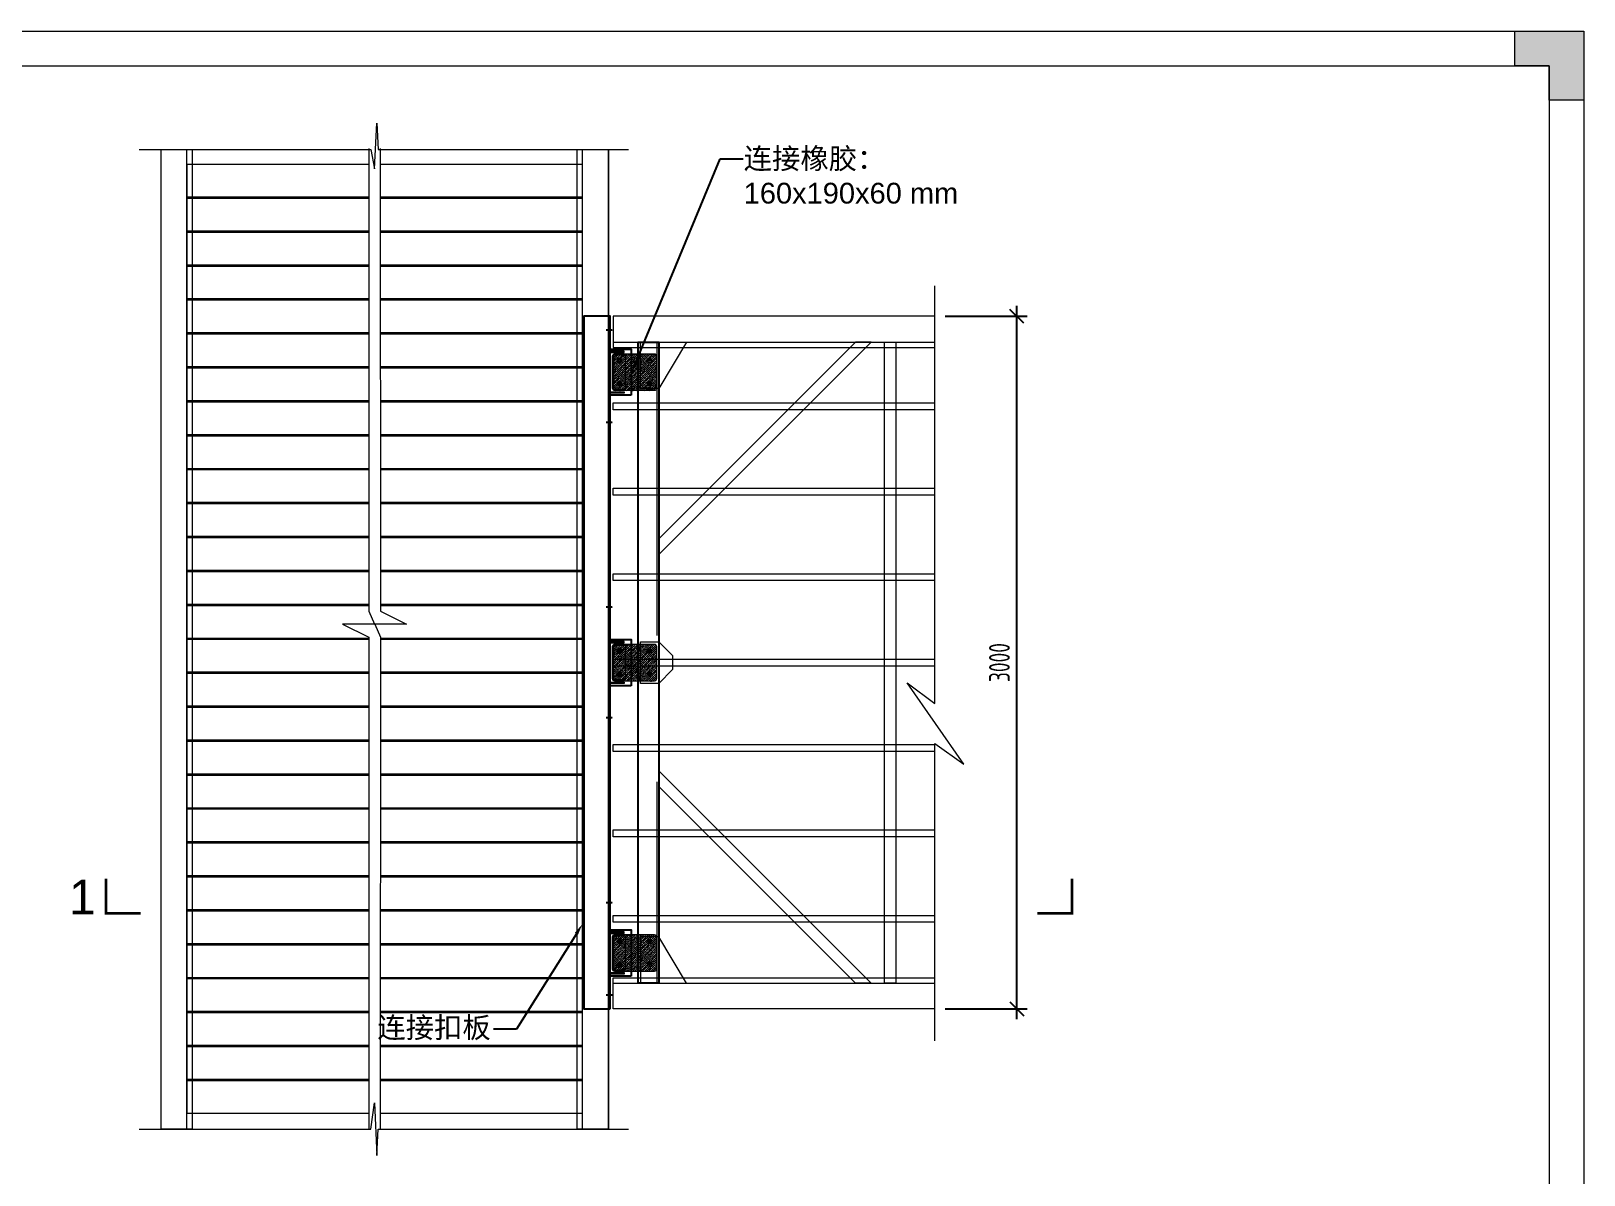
# Model space of a CAD drawing. Header units: millimetres. Extents: x 136606 to 1231039, y 82794 to 127364.
# Drawn here: x 796211 to 802937, y 122384 to 127339 of the extents above; entities that cross this region are included whole.
import ezdxf
from ezdxf import colors
from ezdxf.entities.mleader import LeaderData, LeaderLine
from ezdxf.enums import TextEntityAlignment as Align
from ezdxf.math import Vec2, Vec3

# ---------------------------------------------------------------- set-up
doc = ezdxf.new("R2010")
doc.units = ezdxf.units.MM
for name, pattern in [('CENTER', [0.6, 0.375, -0.075, 0.075, -0.075]), ('CENTER2', [28.575, 19.05, -3.175, 3.175, -3.175]), ('DASHED', [0.75, 0.5, -0.25]), ('HIDDEN', [9.525, 6.35, -3.175])]:
    doc.linetypes.add(name, pattern=pattern)
for name, color, linetype, lineweight in [('加强板', 140, 'Continuous', 18), ('图框', 7, 'Continuous', 13), ('文本', 3, 'Continuous', 13), ('橡胶块', 30, 'Continuous', 9), ('虚线', 1, 'CENTER2', 0), ('铝斜撑', 241, 'Continuous', 9), ('铝龙骨', 7, 'Continuous', 9)]:
    doc.layers.add(name, color=color, linetype=linetype, lineweight=lineweight)
for name, color, linetype in [('双槽扣板', 30, 'Continuous'), ('标注', 9, 'Continuous'), ('连接支座', 230, 'Continuous'), ('连接端梁', 130, 'Continuous')]:
    doc.layers.add(name, color=color, linetype=linetype)
doc.styles.add('Arial', font='arial.ttf')
doc.styles.add('hztxt', font='ros1.shx', dxfattribs={"width": 0.8, "bigfont": 'hztxt.shx'})
doc.dimstyles.new('DIM-30', dxfattribs={"dimscale": 30, "dimtxt": 3, "dimasz": 2, "dimexe": 1.5, "dimexo": 1.5, "dimgap": 1, "dimtad": 1, "dimdec": 1, "dimdsep": 46, "dimtxsty": 'hztxt', "dimblk": 'OBLIQUE', "dimcen": 0, "dimdle": 1.5, "dimclrd": 9, "dimclre": 9, "dimclrt": 2, "dimadec": 1, "dimazin": 0, "dimtfac": 1, "dimtdec": 1, "dimtix": 1, "dimtmove": 2, "dimatfit": 3, "dimldrblk": 'OBLIQUE', "dimfxl": 15, "dimtolj": 1, "dimtzin": 0, "dimarcsym": 1})
pattern_1 = [(225, (365544.679, 33988.0208), (-2.245064, 2.245064), [])]
pattern_2 = [(225, (365544.679, 31472.0208), (-2.245064, 2.245064), [])]
pattern_3 = [(225, (365544.679, 32730.0208), (-2.245064, 2.245064), [])]

# ---------------------------------------------------------------- blocks, each defined once
blk = doc.blocks.new('GW-TK')
at = {"layer": '图框', "linetype": 'Continuous', "lineweight": 0}
h = blk.add_hatch(color=256, dxfattribs=at)
h.dxf.hatch_style = 1
h.paths.add_polyline_path([(927593.55, 464715.01), (927593.55, 464710.01), (927598.55, 464710.01), (927598.55, 464705.01), (927603.55, 464705.01), (927603.55, 464715.01)])
at = {"layer": '图框'}
for points in [[(927183.55, 464715.01), (927603.55, 464715.01), (927603.55, 464418.01), (927183.55, 464418.01)], [(927188.55, 464710.01), (927598.55, 464710.01), (927598.55, 464423.01), (927188.55, 464423.01)]]:
    blk.add_lwpolyline(points, close=True, dxfattribs=at)
at = {"layer": '图框', "linetype": 'Continuous', "lineweight": 0}
blk.add_lwpolyline([(927598.55, 464705.01), (927598.55, 464710.01), (927593.55, 464710.01), (927593.55, 464715.01), (927603.55, 464715.01), (927603.55, 464705.01)], close=True, dxfattribs=at)
blk = doc.blocks.new('连接加强板')
at = {"layer": '加强板'}
blk.add_lwpolyline([(-194915.5, -558.8), (-194915.5, -358.8), (-195115.5, -478.8), (-195115.5, -558.8)], close=True, dxfattribs=at)
for centre in [(-195095.5, -518.8), (-194995.5, -518.8)]:
    blk.add_circle(centre, 9, dxfattribs=at)
blk = doc.blocks.new('_Oblique')
at = {"color": 0, "linetype": 'ByBlock', "lineweight": -2}
blk.add_line((-0.5, -0.5), (0.5, 0.5), dxfattribs=at)
blk = doc.blocks.new('*D917')
at = {"layer": 'Defpoints', "color": 0, "transparency": 16777216}
for p in [(800125.7, 126103.6, -1675.3), (800480.6, 126103.6), (800125.7, 123103.6, -1675.3)]:
    blk.add_point(p, dxfattribs=at)
at = {"layer": '标注', "color": 9, "lineweight": -2, "transparency": 16777216}
for p, q in [((800480.6, 123058.6), (800480.6, 126148.6)), ((800170.7, 126103.6), (800525.6, 126103.6)), ((800170.7, 123103.6), (800525.6, 123103.6))]:
    blk.add_line(p, q, dxfattribs=at)
at = {"layer": '标注', "color": 9, "lineweight": -2, "transparency": 16777216, "xscale": 60, "yscale": 60, "zscale": 60}
for p, rotation in [((800480.6, 126103.6), 90), ((800480.6, 123103.6), 270)]:
    blk.add_blockref('_Oblique', p, dxfattribs=dict(at, rotation=rotation))
at = {"layer": '标注', "color": 2, "transparency": 16777216, "insert": (800405.6, 124603.6), "char_height": 90, "attachment_point": 5, "rotation": 90, "style": 'hztxt'}
blk.add_mtext('\\A1;3000', dxfattribs=at)
blk = doc.blocks.new('*U915')
at = {"layer": '铝龙骨', "color": 252}
blk.add_lwpolyline([(-696.7, 15), (696.7, 15), (696.7, -15), (-696.7, -15)], dxfattribs=at)
blk = doc.blocks.new('*U916')
at = {"color": 0, "linetype": 'ByBlock', "lineweight": -2, "transparency": 16777216}
for p in [(0, 2220), (0, 1850), (0, 1480), (0, 1110), (0, 740), (0, 370), (0, 0)]:
    blk.add_blockref('*U915', p, dxfattribs=at)
blk = doc.blocks.new('橡胶块')
h = blk.add_hatch()
h.set_pattern_fill('ANSI36', color=2, scale=2)
h.paths.add_polyline_path([(0, 70, 0.41421356), (-10, 80), (-180, 80, 0.41421356), (-190, 70), (-190, -70, 0.41421356), (-180, -80), (-10, -80, 0.41421356), (0, -70)])
h.paths.add_polyline_path([(-166.93, 50, -1), (-153.07, 50, -1)], flags=16)
h.paths.add_polyline_path([(-153.07, -50, -1), (-166.93, -50, -1)], flags=16)
h.paths.add_polyline_path([(-36.93, 50, -1), (-23.07, 50, -1)], flags=16)
h.paths.add_polyline_path([(-23.07, -50, -1), (-36.93, -50, -1)], flags=16)
at = {"layer": '橡胶块', "color": 1, "linetype": 'CENTER', "ltscale": 0.36}
for p, q in [((-167.623, 50), (-152.377, 50)), ((-160, 42.377), (-160, 57.623)), ((-22.377, 50), (-37.623, 50)), ((-30, 42.377), (-30, 57.623)), ((-167.623, -50), (-152.377, -50)), ((-160, -42.377), (-160, -57.623)), ((-22.377, -50), (-37.623, -50)), ((-30, -42.377), (-30, -57.623))]:
    blk.add_line(p, q, dxfattribs=at)
at = {"layer": '橡胶块', "color": 2}
blk.add_lwpolyline([(0, 70), (0, -70, -0.41421356), (-10, -80), (-180, -80, -0.41421356), (-190, -70), (-190, 70, -0.41421356), (-180, 80), (-10, 80, -0.41421356)], format="xyb", close=True, dxfattribs=at)
at = {"layer": '橡胶块', "color": 5}
for centre in [(-160, 50), (-30, 50), (-160, -50), (-30, -50)]:
    blk.add_circle(centre, 6.93, dxfattribs=at)
blk = doc.blocks.new('LJ-KB')
at = {"layer": '加强板'}
h = blk.add_hatch(dxfattribs=at)
h.set_pattern_fill('ANSI31', color=256, angle=450, style=0)
h.set_pattern_definition(pattern_1)
h.paths.add_polyline_path([(361541, 32230.3), (361541, 32236.3), (361481, 32236.3), (361481, 32230.3)])
h = blk.add_hatch(dxfattribs=at)
h.set_pattern_fill('ANSI31', color=256, angle=450, style=0)
h.set_pattern_definition(pattern_1)
h.paths.add_polyline_path([(361541, 32060.3), (361541, 32054.3), (361481, 32054.3), (361481, 32060.3)])
h = blk.add_hatch(dxfattribs=at)
h.set_pattern_fill('ANSI31', color=256, angle=450, style=0)
h.set_pattern_definition(pattern_3)
h.paths.add_polyline_path([(361541, 30972.3), (361541, 30978.3), (361481, 30978.3), (361481, 30972.3)])
h = blk.add_hatch(dxfattribs=at)
h.set_pattern_fill('ANSI31', color=256, angle=450, style=0)
h.set_pattern_definition(pattern_3)
h.paths.add_polyline_path([(361541, 30802.3), (361541, 30796.3), (361481, 30796.3), (361481, 30802.3)])
h = blk.add_hatch(dxfattribs=at)
h.set_pattern_fill('ANSI31', color=256, angle=450, style=0)
h.set_pattern_definition(pattern_2)
h.paths.add_polyline_path([(361541, 29714.3), (361541, 29720.3), (361481, 29720.3), (361481, 29714.3)])
h = blk.add_hatch(dxfattribs=at)
h.set_pattern_fill('ANSI31', color=256, angle=450, style=0)
h.set_pattern_definition(pattern_2)
h.paths.add_polyline_path([(361541, 29544.3), (361541, 29538.3), (361481, 29538.3), (361481, 29544.3)])
at = {"color": 1, "linetype": 'CENTER', "ltscale": 0.36}
for p, q in [((361531, 32327.3), (361559, 32327.3)), ((361531, 32327.3), (361559, 32327.3)), ((361541, 32334.3), (361549, 32334.3)), ((361541, 32334.3), (361549, 32334.3)), ((361541, 32320.3), (361549, 32320.3)), ((361541, 32320.3), (361549, 32320.3)), ((361531, 31927.3, 0), (361559, 31927.3, 0)), ((361531, 31927.3, 0), (361559, 31927.3, 0)), ((361541, 31934.3, 0), (361549, 31934.3, 0)), ((361541, 31934.3, 0), (361549, 31934.3, 0)), ((361541, 31920.3, 0), (361549, 31920.3, 0)), ((361541, 31920.3, 0), (361549, 31920.3, 0)), ((361531, 31127.3, 0), (361559, 31127.3, 0)), ((361531, 31127.3, 0), (361559, 31127.3, 0)), ((361541, 31134.3, 0), (361549, 31134.3, 0)), ((361541, 31134.3, 0), (361549, 31134.3, 0)), ((361541, 31120.3, 0), (361549, 31120.3, 0)), ((361541, 31120.3, 0), (361549, 31120.3, 0)), ((361531, 30647.3, 0), (361559, 30647.3, 0)), ((361531, 30647.3, 0), (361559, 30647.3, 0)), ((361541, 30654.3, 0), (361549, 30654.3, 0)), ((361541, 30654.3, 0), (361549, 30654.3, 0)), ((361541, 30640.3, 0), (361549, 30640.3, 0)), ((361541, 30640.3, 0), (361549, 30640.3, 0)), ((361531, 29847.3, 0), (361559, 29847.3, 0)), ((361531, 29847.3, 0), (361559, 29847.3, 0)), ((361541, 29854.3, 0), (361549, 29854.3, 0)), ((361541, 29854.3, 0), (361549, 29854.3, 0)), ((361541, 29840.3, 0), (361549, 29840.3, 0)), ((361541, 29840.3, 0), (361549, 29840.3, 0)), ((361531, 29447.3, 0), (361559, 29447.3, 0)), ((361531, 29447.3, 0), (361559, 29447.3, 0)), ((361541, 29454.3, 0), (361549, 29454.3, 0)), ((361541, 29454.3, 0), (361549, 29454.3, 0)), ((361541, 29440.3, 0), (361549, 29440.3, 0)), ((361541, 29440.3, 0), (361549, 29440.3, 0))]:
    blk.add_line(p, q, dxfattribs=at)
at = {"layer": '加强板'}
for points in [[(361476, 32220.3), (361476, 32070.3), (361526, 32070.3), (361526, 32220.3)], [(361481, 32230.3), (361481, 32236.3), (361541, 32236.3), (361541, 32230.3)], [(361481, 32060.3), (361481, 32054.3), (361541, 32054.3), (361541, 32060.3)], [(361476, 30962.3), (361476, 30812.3), (361526, 30812.3), (361526, 30962.3)], [(361481, 30972.3), (361481, 30978.3), (361541, 30978.3), (361541, 30972.3)], [(361481, 30802.3), (361481, 30796.3), (361541, 30796.3), (361541, 30802.3)], [(361476, 29704.3), (361476, 29554.3), (361526, 29554.3), (361526, 29704.3)], [(361481, 29714.3), (361481, 29720.3), (361541, 29720.3), (361541, 29714.3)], [(361481, 29544.3), (361481, 29538.3), (361541, 29538.3), (361541, 29544.3)]]:
    blk.add_lwpolyline(points, close=True, dxfattribs=at)
at = {"layer": '双槽扣板', "color": 222, "linetype": 'DASHED', "ltscale": 0.1}
blk.add_line((361549, 32387.3), (361549, 29387.3), dxfattribs=at)
at = {"layer": '双槽扣板', "color": 222}
blk.add_lwpolyline([(361541, 29387.3), (361541, 32387.3), (361655.5, 32387.3), (361655.5, 29387.3)], close=True, dxfattribs=at)
at = {"layer": '虚线', "color": 10, "linetype": 'DASHED', "ltscale": 0.01}
for p, q in [((361490.2, 32195.3), (361511.8, 32195.3)), ((361501, 32184.5), (361501, 32206.1)), ((361490.2, 32095.3), (361511.8, 32095.3)), ((361501, 32084.5), (361501, 32106.1)), ((361501, 30926.5), (361501, 30948.1)), ((361490.2, 30937.3), (361511.8, 30937.3)), ((361490.2, 30837.3), (361511.8, 30837.3)), ((361501, 30826.5), (361501, 30848.1)), ((361490.2, 29679.3), (361511.8, 29679.3)), ((361501, 29668.5), (361501, 29690.1)), ((361490.2, 29579.3), (361511.8, 29579.3)), ((361501, 29568.5), (361501, 29590.1))]:
    blk.add_line(p, q, dxfattribs=at)
at = {"layer": '连接支座', "color": 80}
for points in [[(361451, 32045.3), (361541, 32045.3), (361541, 32245.3), (361451, 32245.3)], [(361451, 30787.3), (361541, 30787.3), (361541, 30987.3), (361451, 30987.3)], [(361451, 29529.3), (361541, 29529.3), (361541, 29729.3), (361451, 29729.3)]]:
    blk.add_lwpolyline(points, close=True, dxfattribs=at)
for centre in [(361501, 32195.3), (361501, 32095.3), (361501, 30937.3), (361501, 30837.3), (361501, 29679.3), (361501, 29579.3)]:
    blk.add_circle(centre, 9, dxfattribs=at)
blk = doc.blocks.new('rebhrt')
at = {"layer": '铝斜撑', "color": 252}
for p, q in [((800346.5, 121270, -1675.3), (800346.4, 125514.2, -1675.3)), ((802060.4, 121270, -1675.3), (802060, 125514.2, -1675.3))]:
    blk.add_line(p, q, dxfattribs=at)
at = {"layer": '铝斜撑', "color": 252, "elevation": -1675.3}
for points in [[(800140, 125514.1), (801142.5, 125514.1), (801158.5, 125430.1), (801168.5, 125628.1), (801174.5, 125514.1), (802259.5, 125514.2)], [(801134, 125518), (801134.2, 123513.8), (801158.2, 123457.8), (801020.2, 123457.8), (801134.2, 123401.8), (801134.1, 121270)], [(801183.9, 125518), (801184.2, 123513.8), (801298.2, 123457.8), (801160.2, 123457.8), (801184.2, 123401.8), (801184.1, 121270)], [(802172.4, 121269.9), (802172.2, 125514.2), (802172.2, 125514.2), (802172.2, 125514.2), (802172.4, 121270), (802037.4, 121270), (802037.2, 125514.2)], [(801133.6, 125449), (800345.9, 125449), (800345.9, 125309), (801133.6, 125309)], [(801183.6, 125309), (802059.8, 125309), (802059.8, 125449), (801183.6, 125449)], [(801133.6, 125302), (800345.9, 125302), (800345.9, 125162), (801133.6, 125162)], [(801183.6, 125162), (802059.8, 125162), (802059.8, 125302), (801183.6, 125302)], [(801133.6, 125155), (800345.9, 125155), (800345.9, 125015), (801133.6, 125015)], [(801183.6, 125015), (802059.8, 125015), (802059.8, 125155), (801183.6, 125155)], [(801133.6, 125008), (800345.9, 125008), (800345.9, 124868), (801133.6, 124868)], [(801183.6, 124868), (802059.8, 124868), (802059.8, 125008), (801183.6, 125008)], [(801133.7, 124861), (800346, 124861), (800346, 124721), (801133.6, 124721)], [(801183.6, 124721), (802059.9, 124721), (802059.9, 124861), (801183.7, 124861)], [(801133.7, 124714), (800346, 124714), (800346, 124574), (801133.6, 124574)], [(801183.6, 124574), (802059.9, 124574), (802059.9, 124714), (801183.7, 124714)], [(801133.7, 124567), (800346, 124567), (800346, 124427), (801133.7, 124427)], [(801183.7, 124427), (802059.9, 124427), (802059.9, 124567), (801183.7, 124567)], [(801133.7, 124420), (800346, 124420), (800346, 124280), (801133.7, 124280)], [(801183.7, 124280), (802059.9, 124280), (802059.9, 124420), (801183.7, 124420)], [(801133.7, 124273), (800346.1, 124273), (800346.1, 124133), (801133.7, 124133)], [(801183.7, 124133), (802059.9, 124133), (802059.9, 124273), (801183.7, 124273)], [(801133.7, 124126), (800346.1, 124126), (800346.1, 123986), (801133.7, 123986)], [(801183.7, 123986), (802059.9, 123986), (802059.9, 124126), (801183.7, 124126)], [(801133.8, 123979), (800346.1, 123979), (800346.1, 123839), (801133.8, 123839)], [(801183.8, 123839), (802060, 123839), (802060, 123979), (801183.8, 123979)], [(801133.8, 123832), (800346.1, 123832), (800346.1, 123692), (801133.8, 123692)], [(801183.8, 123692), (802060, 123692), (802060, 123832), (801183.8, 123832)], [(801133.8, 123685), (800346.1, 123685), (800346.1, 123545), (801133.8, 123545)], [(801183.8, 123545), (802060, 123545), (802060, 123685), (801183.8, 123685)], [(801133.8, 123538), (800346.1, 123538), (800346.1, 123398), (801133.8, 123398)], [(801183.8, 123398), (802060, 123398), (802060, 123538), (801183.8, 123538)], [(801133.8, 123391), (800346.2, 123391), (800346.2, 123251), (801133.8, 123251)], [(801183.8, 123251), (802060.1, 123251), (802060.1, 123391), (801183.8, 123391)], [(801133.8, 123244), (800346.2, 123244), (800346.2, 123104), (801133.8, 123104)], [(801183.8, 123104), (802060.1, 123104), (802060.1, 123244), (801183.8, 123244)], [(801133.9, 123097), (800346.2, 123097), (800346.2, 122957), (801133.9, 122957)], [(801183.9, 122957), (802060.1, 122957), (802060.1, 123097), (801183.9, 123097)], [(801133.9, 122950), (800346.2, 122950), (800346.2, 122810), (801133.9, 122810)], [(801183.9, 122810), (802060.1, 122810), (802060.1, 122950), (801183.9, 122950)], [(801133.9, 122803), (800346.2, 122803), (800346.2, 122663), (801133.9, 122663)], [(801183.9, 122663), (802060.1, 122663), (802060.1, 122803), (801183.9, 122803)], [(801133.9, 122656), (800346.2, 122656), (800346.2, 122516), (801133.9, 122516)], [(801183.9, 122516), (802060.1, 122516), (802060.1, 122656), (801183.9, 122656)], [(801134, 122509), (800346.3, 122509), (800346.3, 122369), (801133.9, 122369)], [(801183.9, 122369), (802060.2, 122369), (802060.2, 122509), (801184, 122509)], [(801134, 122362), (800346.3, 122362), (800346.3, 122222), (801133.9, 122222)], [(801183.9, 122222), (802060.2, 122222), (802060.2, 122362), (801184, 122362)], [(801134, 122215), (800346.3, 122215), (800346.3, 122075), (801134, 122075)], [(801184, 122075), (802060.2, 122075), (802060.2, 122215), (801184, 122215)], [(801134, 122068), (800346.3, 122068), (800346.3, 121928), (801134, 121928)], [(801184, 121928), (802060.2, 121928), (802060.2, 122068), (801184, 122068)], [(801134, 121921), (800346.3, 121921), (800346.3, 121781), (801134, 121781)], [(801184, 121781), (802060.2, 121781), (802060.2, 121921), (801184, 121921)], [(801134, 121774), (800346.4, 121774), (800346.4, 121634), (801134, 121634)], [(801184, 121634), (802060.3, 121634), (802060.3, 121774), (801184, 121774)], [(801134.1, 121627), (800346.4, 121627), (800346.4, 121487), (801134.1, 121487)], [(801184.1, 121487), (802060.3, 121487), (802060.3, 121627), (801184.1, 121627)], [(801134.1, 121480), (800346.4, 121480), (800346.4, 121340), (801134.1, 121340)], [(801184.1, 121340), (802060.3, 121340), (802060.3, 121480), (801184.1, 121480)], [(800140, 121270), (801142.5, 121270), (801158.5, 121384), (801168.5, 121156), (801174.5, 121270), (802259.5, 121270)]]:
    blk.add_lwpolyline(points, dxfattribs=at)
blk.add_lwpolyline([(800369.5, 121270), (800234.3, 121270), (800234.3, 125514.2), (800369.5, 125514.2)], close=True, dxfattribs=at)
blk = doc.blocks.new('*U919')
at = {"layer": '加强板'}
blk.add_lwpolyline([(10, -90), (-70, -90), (-70, 90), (10, 90), (70, 30), (70, -30), (10, -90)], dxfattribs=at)
for centre in [(-30, 50), (-30, -50)]:
    blk.add_circle(centre, 9, dxfattribs=at)
blk = doc.blocks.new('*U920')
at = {"color": 0, "linetype": 'ByBlock', "lineweight": -2, "transparency": 16777216}
blk.add_blockref('*U919', (0, 0), dxfattribs=at)

msp = doc.modelspace()

# ---------------------------------------------------------------- linework, layer by layer
at = {"color": 1, "const_width": 12, "elevation": 0.0007}
for points in [[(796535.9964, 123667.3571), (796535.9964, 123517.3571), (796685.9964, 123517.3571)], [(800719.5803, 123667.3571), (800719.5803, 123517.3571), (800569.5803, 123517.3571)]]:
    msp.add_lwpolyline(points, dxfattribs=at)
at = {"layer": '虚线', "color": 252, "linetype": 'HIDDEN', "ltscale": 200}
msp.add_line((798921.2095, 125991.5814, -1675.3073), (798921.2095, 123215.5814, -1675.3073), dxfattribs=at)
at = {"layer": '连接端梁', "color": 252, "elevation": -1675.3073}
msp.add_lwpolyline([(798840.2095, 123215.5814), (798840.2095, 125991.5814), (798930.2095, 125991.5814), (798930.2095, 123215.5814)], close=True, dxfattribs=at)
at = {"layer": '铝斜撑', "color": 252}
for p, q in [((798732.2095, 125991.5814, -1675.3073), (800126.5039, 125991.5814, -1675.3073)), ((798732.2095, 123215.5814, -1675.3073), (800125.6838, 123215.5814, -1675.3073))]:
    msp.add_line(p, q, dxfattribs=at)
at = {"layer": '铝斜撑', "color": 252, "elevation": -1675.3073}
for points in [[(800125.6838, 122965.173), (800125.6838, 124253.4519), (800251.9034, 124163.0374), (800005.3943, 124516.18), (800126.5039, 124426.3702), (800126.5039, 126235.9749)], [(798732.2095, 126103.5814), (798732.2095, 125968.5814), (800126.5039, 125968.5814)], [(800126.5039, 126103.5814), (798732.2095, 126103.5814)], [(798732.2095, 123103.5814), (798732.2095, 123238.5814), (800125.6838, 123238.5814)], [(800125.6838, 123103.5814), (798732.2095, 123103.5814)]]:
    msp.add_lwpolyline(points, dxfattribs=at)
at = {"layer": '铝斜撑', "color": 252}
for points, elevation in [([(799781.5986, 125991.5814), (798930.2095, 125140.1924), (798930.2095, 125072.3101), (799849.4808, 125991.5814)], -1675.3073), ([(799956.2095, 125991.5814), (799956.2095, 123215.5814), (799908.2095, 123215.5814), (799908.2095, 125991.5814)], -1675.3079), ([(799781.5986, 123215.5814), (798930.2095, 124066.9704), (798930.2095, 124134.8526), (799849.4808, 123215.5814)], -1675.3073)]:
    msp.add_lwpolyline(points, close=True, dxfattribs=dict(at, elevation=elevation))

# ---------------------------------------------------------------- block references
for name, p in [('rebhrt', (-3460.1296, 1312.0082)), ('*U920', (798920.2095, 124603.5814, -1675.3073))]:
    msp.add_blockref(name, p)
at = {"xscale": -1}
msp.add_blockref('LJ-KB', (1160261.1936, 93716.2728, -1675.3073), dxfattribs=at)
at = {"color": 7, "rotation": 180}
msp.add_blockref('*U916', (799428.9467, 125713.5814, -1675.3079), dxfattribs=at)
at = {"layer": '文本', "xscale": 30, "yscale": 30, "zscale": 30}
msp.add_blockref('GW-TK', (-27025169.1602, -13814111.1586), dxfattribs=at)
at = {"layer": '橡胶块'}
for p in [(798920.2095, 125861.5814, -1675.3073), (798920.2095, 124603.5814, -1675.3073), (798920.2095, 123345.5814, -1675.3073)]:
    msp.add_blockref('橡胶块', p, dxfattribs=at)
at = {"layer": '铝斜撑', "color": 252, "xscale": -1, "rotation": 270}
msp.add_blockref('连接加强板', (799409.011, 320907.0407, -1675.3073), dxfattribs=at)
at = {"layer": '铝斜撑', "color": 252, "rotation": 270}
msp.add_blockref('连接加强板', (799409.011, -71699.8779, -1675.3073), dxfattribs=at)

# ---------------------------------------------------------------- texts
at = {"color": 1, "ltscale": 5, "style": 'Arial'}
msp.add_text('1', height=150, dxfattribs=at).set_placement((796374.9221, 123588.0317, 0.0007), align=Align.MIDDLE_LEFT)

# ---------------------------------------------------------------- dimensions: what is measured, and where the dimension line sits
at = {"layer": '标注'}
dim = msp.add_linear_dim(base=(800480.6097, 126103.5814), p1=(800125.6838, 123103.5814, -1675.3073), p2=(800125.6838, 126103.5814, -1675.3073), angle=270, dimstyle='DIM-30', dxfattribs=at)
dim.commit()
dim.dimension.update_dxf_attribs({"geometry": '*D917', "text_midpoint": (800405.6097, 124603.5814)})

# ---------------------------------------------------------------- leaders
at = {"layer": '标注', "color": 6}
ml = msp.add_multileader_mtext('Standard', dxfattribs=at)
ml.set_content('{\\fSimSun|b0|i0|c134|p2;连接橡胶：}\\P160x190x60 mm', color=6, style='Arial')
ml.set_leader_properties(color=9)
ml.build(insert=Vec2(0, 0))
ml.multileader.update_dxf_attribs({"dogleg_length": 100, "arrow_head_size": 50})
ctx = ml.context
ctx.base_point, ctx.char_height, ctx.arrow_head_size, ctx.plane_origin = Vec3(799295.8332, 126786.2602, 0.0005), 90, 50, Vec3(799814.2613, -420159.418, 0.0005)
notes = []
notes.append((ctx, [(0, (1, 1, 0), (799195.8332, 126786.2602, 0.0005), (1, 0), 100, [(0, [(798810.8688, 125853.6983, 0.0005)], 0, [])])]))
ctx.mtext.insert, ctx.mtext.width, ctx.mtext.flow_direction = Vec3(799297.8332, 126832.0276, 0.0005), 1800.488968, 5
ml = msp.add_multileader_mtext('Standard', dxfattribs=at)
ml.set_content('{\\fSimSun|b0|i0|c134|p2;连接扣板}', color=6, style='Arial')
ml.set_leader_properties(color=9)
ml.build(insert=Vec2(0, 0))
ml.multileader.update_dxf_attribs({"dogleg_length": 100, "arrow_head_size": 50})
ctx = ml.context
ctx.base_point, ctx.char_height, ctx.arrow_head_size, ctx.plane_origin = Vec3(797709.2028, 123016.0672, 0.0012), 90, 50, Vec3(799585.7467, 669618.2915, 0.0012)
notes.append((ctx, [(1, (1, 1, 0), (798313.7028, 123016.0672, 0.0012), (-1, 0), 100, [(0, [(798599.7069, 123471.1753, 0.0012)], 0, [])])]))
ctx.mtext.insert, ctx.mtext.width, ctx.mtext.flow_direction = Vec3(797711.2028, 123067.8172, 0.0012), 1600, 5
for ctx, leaders in notes:
    for number, flags, end, landing, length, lines in leaders:
        leader = LeaderData()
        leader.index, (leader.has_last_leader_line, leader.has_dogleg_vector, leader.attachment_direction) = number, flags
        leader.last_leader_point, leader.dogleg_vector, leader.dogleg_length = Vec3(end), Vec3(landing), length
        for number, points, colour, breaks in lines:
            line = LeaderLine()
            line.index, line.vertices, line.color, line.breaks = number, Vec3.list(points), colors.encode_raw_color(colour), breaks
            leader.lines.append(line)
        ctx.leaders.append(leader)

doc.saveas('drawing.dxf')
